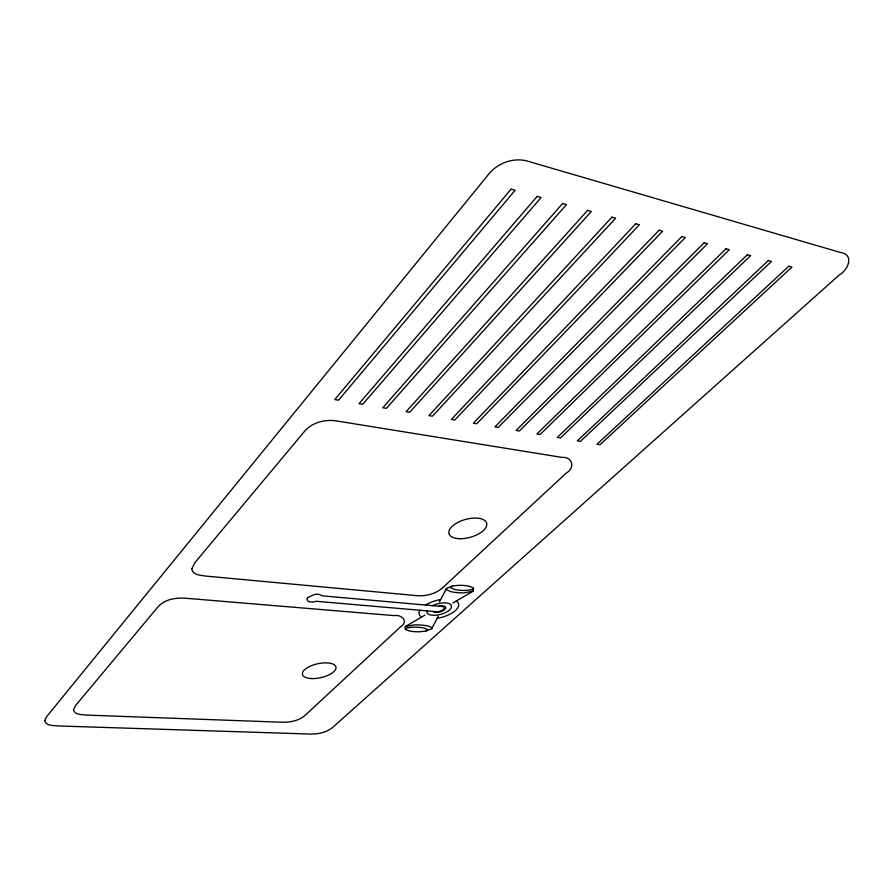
<?xml version="1.0" encoding="UTF-8"?>
<svg xmlns="http://www.w3.org/2000/svg" width="894" height="894" viewBox="0 0 894 894"><rect width="100%" height="100%" fill="white"/><g stroke="black" fill="none" stroke-linecap="round" stroke-linejoin="round"><path stroke-width="1.34" d="M425.019 615.072L405.239 626.616L405.373 629.387L409.005 630.896A36.933 15.936 -14.5 0 0 419.99 631.756L426.036 630.996L431.646 628.706L438.339 616.201M405.373 629.387L406.993 627.901L413.106 627.141A35.894 15.053 -13.8 0 1 424.102 628.013L427.656 629.521L426.036 630.996M431.646 628.706L431.847 627.756L430.439 626.795L427.589 625.934A43.035 18.025 -13.8 0 0 414.369 624.872L405.239 626.616M446.475 588.509L446.251 589.548L450.61 591.582A46.197 20.696 -15.5 0 0 464.031 592.867L473.339 591.113L473.451 588.118L469.909 586.419A37.291 16.237 -14.7 0 0 458.689 585.313L452.386 586.051L446.475 588.509L439.457 601.818M473.451 588.118L471.686 589.716L465.461 590.453A38.442 17.209 -15.5 0 1 454.275 589.369L450.643 587.66L452.386 586.051M452.845 603.037L473.339 591.113M438.585 606.199A6.783 2.939 -14.6 0 1 445.681 607.216A6.783 2.939 -14.6 0 1 440.82 611.664A6.783 2.939 -14.6 0 1 432.919 611.384M456.32 601.014A20.372 8.828 -14.6 0 1 455.471 610.479A20.372 8.828 -14.6 0 1 437.177 618.357M421.622 617.05A20.372 8.828 -14.6 0 1 419.901 610.256M425.544 605.037A20.372 8.828 -14.6 0 1 440.641 599.572M432.517 605.663A12.739 5.52 -14.6 0 1 450.889 604.769A12.739 5.52 -14.6 0 1 440.373 614.446A12.739 5.52 -14.6 0 1 426.863 610.859M191.819 568.908C192.612 575.2 201.005 575.334 205.855 576.105L415.453 595.527C425.477 596.656 436.205 594.018 443.592 586.889L566.338 472.993C575.356 468.143 572.518 456.476 561.98 457.393L338.267 421.219C325.885 418.817 311.76 422.046 303.714 432.316L194.713 562.862L191.819 568.908M73.464 709.78C74.694 715.379 82.65 714.474 87.031 715.111L281.107 722.207C289.779 722.576 299.211 720.922 305.748 714.775L400.668 626.705C409.094 621.621 401.507 614.167 394.165 615.608L186.857 598.332C176.476 597.36 164.462 598.991 157.422 607.518L75.398 705.757L73.464 709.78M44.7 720.653C45.985 726.33 54.076 725.325 58.523 725.962L309.302 734.03C317.772 734.354 326.891 732.667 333.35 726.811L839.611 274.681C848.227 269.966 854.552 254.399 840.483 252.488L529.639 161.758C514.195 156.372 496.729 162.999 487.252 175.95L46.633 716.653L44.7 720.653M307.771 597.561L306.899 598.913L307.86 601.181A7.51 3.42 -12.4 0 0 314.453 601.751L316.185 601.282L436.831 611.719A5.431 2.358 -14.6 0 0 443.323 609.451A5.431 2.358 -14.6 0 0 442.508 606.545L321.549 595.784L320.935 595.102A7.51 3.42 -12.4 0 0 314.319 594.51L307.771 597.561M511.044 189.182L334.769 399.562L338.535 400.199L515.089 190.299L511.044 189.182M537.149 196.412L359.03 403.686L362.707 404.323L541.105 197.518L537.149 196.412M562.65 203.486L382.8 407.742L386.42 408.357L566.517 204.558L562.65 203.486M587.581 210.403L406.111 411.709L409.653 412.313L591.359 211.453L587.581 210.403M611.943 217.153L428.964 415.609L432.439 416.202L615.642 218.181L611.943 217.153M635.768 223.768L451.381 419.431L454.789 420.012L639.389 224.763L635.768 223.768M659.079 230.227L473.373 423.175L476.726 423.745L662.61 231.211L659.079 230.227M681.876 236.541L494.952 426.851L498.237 427.41L685.34 237.502L681.876 236.541M704.181 242.732L516.129 430.461L519.347 431.009L707.579 243.671L704.181 242.732M726.017 248.789L536.903 434.003L540.065 434.54L729.336 249.705L726.017 248.789M747.395 254.712L557.297 437.479L560.404 438.004L750.647 255.617L747.395 254.712M768.337 260.523L577.334 440.887L580.374 441.401L771.511 261.394L768.337 260.523M788.832 266.2L597.002 444.24L599.986 444.743L791.95 267.06L788.832 266.2M311.85 678.568A17.165 7.118 -12.4 0 0 335.976 667.147A17.165 7.118 -12.4 0 0 309.726 666.421A17.165 7.118 -12.4 0 0 311.85 678.568M460.309 538.724A19.534 9.231 -15.6 0 0 486.671 523.269A19.534 9.231 -15.6 0 0 456.488 523.18A19.534 9.231 -15.6 0 0 460.309 538.724"/></g></svg>
